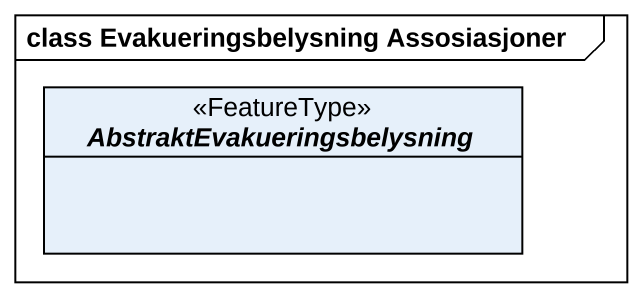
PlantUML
@startuml
mainframe class Evakueringsbelysning Assosiasjoner
hide circle
hide empty members
abstract class AbstraktEvakueringsbelysning <<FeatureType>>
@enduml
